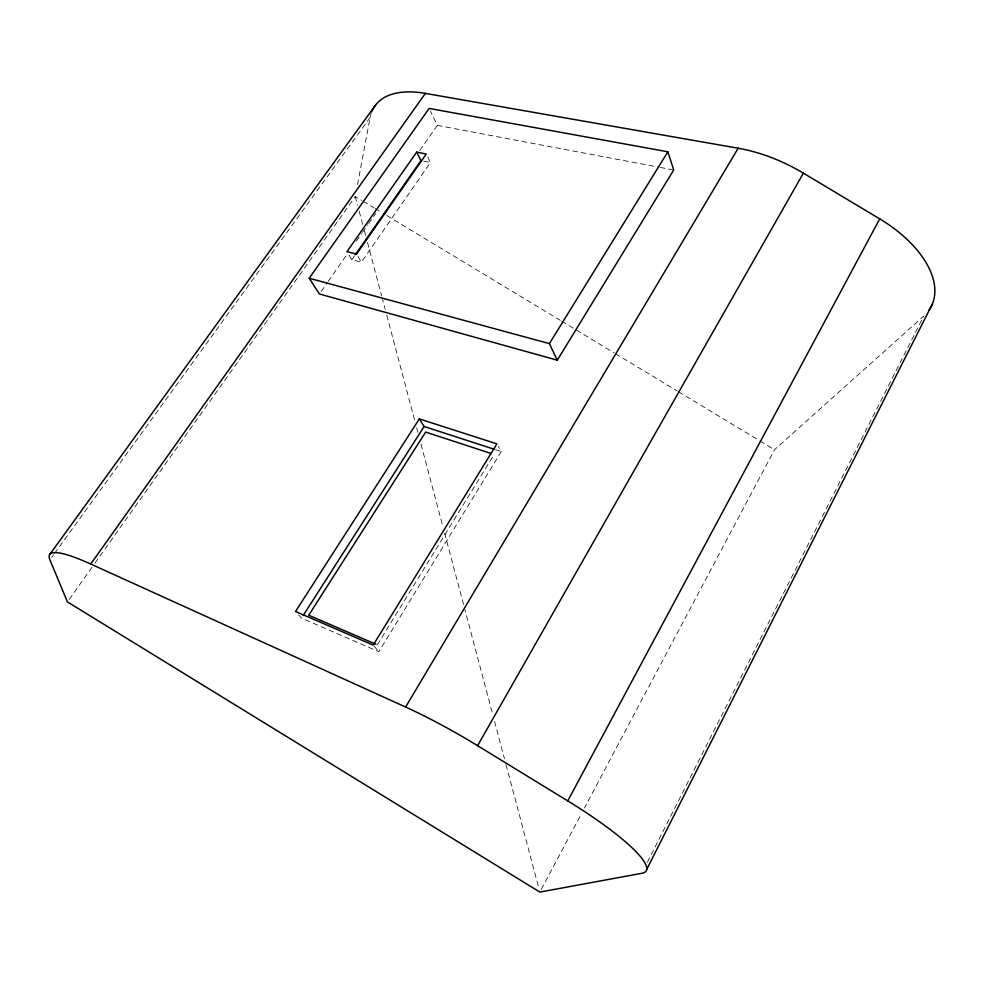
<?xml version="1.0" encoding="UTF-8"?>
<svg xmlns="http://www.w3.org/2000/svg" width="984" height="984" viewBox="0 0 984 984"><rect width="100%" height="100%" fill="white"/><g stroke="black" fill="none" stroke-linecap="round" stroke-linejoin="round"><path stroke-width="0.74" stroke-dasharray="4.92 3.69" d="M357.524 184.586L370.132 117.44A111.192 54.883 35.5 0 1 371.362 112.816M647.337 862.353L923.718 316.085L774.494 449.725L584.484 807.95M541.298 889.376L581.606 813.387M298.521 614.803L301.51 618.112L378.815 651.691L501.299 451.558L498.371 446.441M377.315 644.84L494.128 454.473M349.074 255.114L351.866 259.727L361.386 262.187L430.488 162.52L427.45 156.481M351.866 259.727L354.486 255.963M321.141 291.461L327.303 282.654M328.189 281.387L346.663 254.967M356.356 241.129L361.632 233.589M362.506 232.322L367.795 224.782M368.668 223.516L375.716 213.454M419.725 150.552L437.327 125.386L430.389 111.032M69.212 599.404L94.083 564.373M94.968 563.119L355.286 196.517L361.854 200.49M51.709 557.362L53.505 554.878M54.403 553.635L370.132 117.44M437.327 125.386L658.653 167.132M660.153 167.415L673.708 169.974M423.686 161.13L430.488 162.52M495.469 449.663L501.299 451.558M363.17 201.277L373.686 207.636M374.99 208.423L381.571 212.396M386.823 215.57L560.29 320.341M561.606 321.141L614.176 352.887M615.48 353.687L677.25 390.992M678.566 391.78L758.726 440.205M760.042 440.992L774.494 449.725M374.141 646.193L378.815 651.691M357.942 256.406L361.386 262.187M355.286 196.517L357.647 205.422M359.221 211.351L362.764 224.696M364.338 230.625L365.913 236.566M367.487 242.495L381.644 295.889M382.038 297.365L385.187 309.234M386.761 315.163L415.1 421.952M416.675 427.88L417.856 432.333M421.004 444.19L442.652 525.764M444.62 533.18L463.907 605.849M464.3 607.337L492.627 714.113M494.595 721.53L504.435 758.602M506.01 764.543L539.072 889.118"/><path stroke-width="1.48" d="M646.623 869.635L932.438 303.835M567.756 800.902L477.597 745.688A137.489 24.748 30.8 0 0 405.605 707.041L90.725 564.029A127.723 19.717 32.8 0 0 49.913 559.847L67.429 601.913L539.859 892.082L641.802 873.3A118.461 21.291 30.1 0 0 567.756 800.902L879.708 218.866L803.362 173.135A117.293 66.076 28.1 0 0 738.172 148.227L425.396 93.394A111.192 54.883 35.5 0 0 371.767 111.721M477.597 745.688L803.362 173.135M405.605 707.041L738.172 148.227M557.288 360.193L673.708 169.974L667.865 151.794L429.135 108.425L309.197 278.238L319.382 293.97L557.288 360.193L549.392 343.625L309.197 278.238M549.392 343.625L667.865 151.794M303.17 615.517L424.129 426.502L419.344 418.901L295.52 611.495L373.207 645.098L496.908 443.87L419.344 418.901M355.359 254.708L420.967 160.564L416.687 152.126L346.995 251.658L356.552 254.093L426.244 154.058L416.687 152.126M90.725 564.029L425.396 93.394M50.024 554.078L375.802 104.735M424.129 426.502L494.017 449.196M491.213 453.526L425.642 432.087L308.73 615.234L375.913 644.237M879.708 218.866A100.885 56.605 25.6 0 1 928.834 310.403"/></g></svg>
